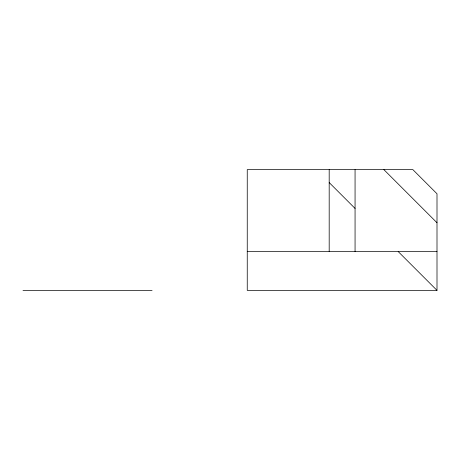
<?xml version="1.0" encoding="UTF-8"?>
<svg xmlns="http://www.w3.org/2000/svg" width="460" height="460" viewBox="0 0 460 460"><rect width="100%" height="100%" fill="white"/><g stroke="black" fill="none" stroke-linecap="round" stroke-linejoin="round"><path stroke-width="0.69" d="M247.25 251.562L437 251.562M23 290.375L152.076 290.375M437 290.375L247.25 290.375L247.25 169.625L412.85 169.625L437 193.775L437 290.375L398.187 251.562M383.87 169.625L437 222.755M329.188 182.562L355.062 208.437M355.062 169.625L355.062 251.562M329.188 169.625L329.188 251.562"/></g></svg>
